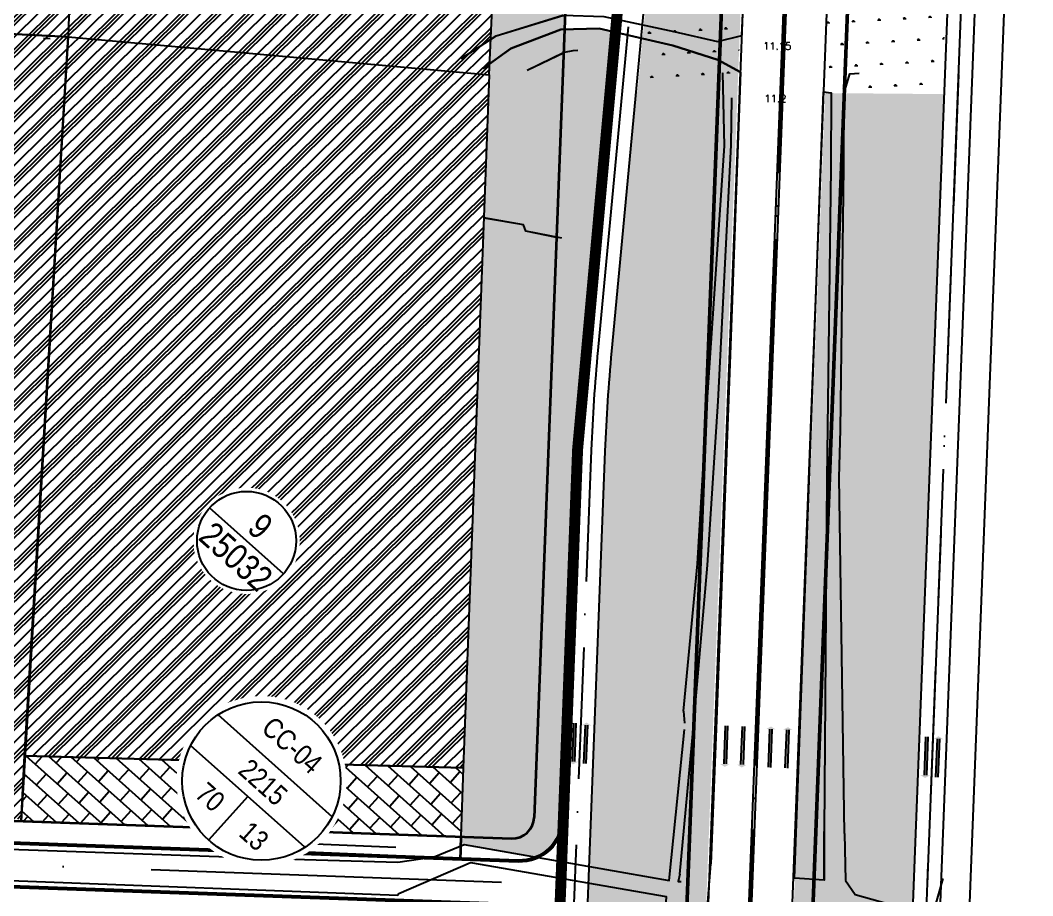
# Model space of a CAD drawing. Extents: x 577299 to 581055, y 2342699 to 2346415.
# Drawn here: x 580604.8 to 580882, y 2343260.4 to 2343500.2 of the extents above; entities that cross this region are included whole.
import ezdxf
from ezdxf.enums import TextEntityAlignment as Align

# ---------------------------------------------------------------- set-up
doc = ezdxf.new("R2010")
doc.units = 0
doc.header["$LTSCALE"] = 10
doc.header["$MEASUREMENT"] = 0
doc.set_wipeout_variables(frame=1)
for name, pattern in [('ACAD_ISO10W100', [18, 12, -3, 0, -3]), ('CENTER', [2, 1.25, -0.25, 0.25, -0.25]), ('DUONGDUT', [0.1875, 0.125, -0.0625]), ('HIDDEN', [0.375, 0.25, -0.125])]:
    doc.linetypes.add(name, pattern=pattern)
for name, color, linetype in [('cayxanh', 74, 'Continuous'), ('dientich', 11, 'Continuous'), ('HTCN', 192, 'Continuous'), ('HTRanhTN', 147, 'Continuous'), ('HTTruongHoc', 40, 'Continuous'), ('kBoXungHT', 181, 'DUONGDUT'), ('KYHIEU', 2, 'Continuous'), ('Long dg', 30, 'Continuous'), ('Lop_ao', 140, 'Continuous'), ('Lopcaodo', 7, 'Continuous'), ('Lopduong', 7, 'Continuous'), ('LOPKHUNG', 9, 'Continuous'), ('Tim dg', 6, 'CENTER'), ('Vhe', 5, 'Continuous')]:
    doc.layers.add(name, color=color, linetype=linetype)
for name, color, linetype, lineweight in [('dqh', 7, 'Continuous', 60), ('HTCayXanh', 82, 'Continuous', 20), ('r-g-t-ke', 7, 'Continuous', 20), ('whe', 142, 'Continuous', 35), ('wlong-duong', 40, 'Continuous', 53)]:
    doc.layers.add(name, color=color, linetype=linetype, lineweight=lineweight)
doc.styles.add('CHUHOA', font='VHARIALN.TTF')
doc.styles.add('CHUNHO', font='romans.shx')
doc.linetypes.add('BOCAP_XAY', pattern='A,0.75,[147,LTTLL.SHX,S=0.1,R=0,X=0,Y=0],0.75', length=1.5)
doc.linetypes.add('MEPRUONGPHAI', pattern='A,0.2,[130,ltypeshp.shx,S=0.05,R=0,X=0,Y=0.08],0.15,[130,ltypeshp.shx,S=0.08,R=0,X=0,Y=0.1],0.2,[130,ltypeshp.shx,S=0.03,R=0,X=0,Y=0.05],0.2,[130,ltypeshp.shx,S=0.08,R=0,X=0,Y=0.1],0.15,[130,ltypeshp.shx,S=0.05,R=0,X=0,Y=0.08],0.2,-0.8', length=1.9)
doc.linetypes.add('TALUYDONPHAI', pattern='A,0,[130,ltypeshp.shx,S=0.125,R=0,X=0,Y=0.125],0.2,[130,ltypeshp.shx,S=0.25,R=0,X=0,Y=0.25],0.2,0', length=0.4)
doc.linetypes.add('TALUYDONTRAI', pattern='A,0,[130,ltypeshp.shx,S=0.125,R=0,X=0,Y=-0.125],0.2,[130,ltypeshp.shx,S=0.25,R=0,X=0,Y=-0.25],0.2,0', length=0.4)
pattern_1 = [(44.58224144658647, (-17089.49387132749, 4285.578996322351), (-4.387077063733642, 4.451522754840438), []), (44.58224144658647, (-17090.0422559604, 4286.135436666897), (-4.387077063733642, 4.451522754840438), []), (44.58224144658647, (-17090.59064059355, 4286.691877011443), (-4.387077063733642, 4.451522754840438), []), (44.58224144658647, (-17092.2357944923, 4288.361198044266), (-4.387077063733642, 4.451522754840438), [])]
pattern_2 = [(3.214698798336389, (577864.8251406096, 2342974.837960683), (3.154539778366761, 6.248910202597416), [0.8749999999999994, -6.124999999999996]), (93.21469879833634, (577865.2619521644, 2342974.862494653), (-3.834445096827701, 5.856366683604962), [0.4374999999999998, -11.686855642]), (93.21469879833634, (577865.3711550529, 2342974.868628145), (-3.834445096827701, 5.856366683604962), [0.3499999999999999, -11.774355642]), (93.21469879833634, (577865.1527492756, 2342974.856361161), (-3.834445096827701, 5.856366683604962), [0.3499999999999999, -11.774355642]), (63.21469879833626, (577865.4803579415, 2342974.874761638), (-3.834445092233739, 5.85636668661285), [0.2799999999999998, -6.719999999999996]), (123.2146987983363, (577865.043546387, 2342974.850227668), (-6.988984870600502, -0.3925435159845643), [0.2799999999999997, -6.71999999999999])]
pattern_3 = [(359.8276750916211, (580965.809764154, 2346648.409900509), (0.9431350706841188, 1.872171864024684), [0, -1.874999999999995])]

# ---------------------------------------------------------------- blocks, each defined once
blk = doc.blocks.new('dct')
at = {"layer": 'Lopcaodo', "style": 'CHUNHO'}
blk.add_attdef('CAO_DO', (0, 0), '', height=4, dxfattribs=at)
blk = doc.blocks.new('KH1')
blk.add_wipeout([(-9.815119456102618, 12.404740682925475), (-7.928703719729572, 13.630616989834209), (-6.2936617965533905, 14.440019016168051), (-4.990080078460707, 14.941880748275345), (-3.044045688846083, 15.479942078704141), (-1.6776825051704556, 15.717712344924973), (0.6337484963214628, 15.871199986289284), (0.6338390846552322, 15.871199985577611), (2.707968272994698, 15.747705651788497), (4.264333061747788, 15.49003355722894), (5.932968518104801, 15.048646055482408), (8.148035402664583, 14.173775639725346), (9.750643573235187, 13.305567916785371), (11.432544526336198, 12.13691817495312), (13.033011343902768, 10.712735401930697), (14.252265038467932, 9.350260761654248), (15.372318226482388, 7.790299001081667), (16.15638603063238, 6.429811262014283), (17.216303460202514, 3.9225681688419805), (17.75712989380162, 1.9085119984362997), (18.055526878773183, -0.17075637020022327), (18.1148684198123, -1.6099199372964215), (17.902499176973883, -4.3264993486354335), (17.43264955666622, -6.445876608543406), (16.65104186108533, -8.612481399515094), (15.720640707677818, -10.440278774586742), (13.845997719605073, -13.056579896551165), (12.145833946884872, -14.765201855953867), (10.189406421313489, -16.248190169707442), (7.410489096666792, -17.724054745070433), (5.4833893786393695, -18.40487564161338), (3.5570247796099324, -18.844884676209176), (0.6337484964899325, -19.091039860894025), (-2.1303580842449055, -18.871126980138676), (-3.947856328314831, -18.479965906793954), (-5.712765514219493, -17.89829965082342), (-7.110599306181582, -17.282017145322786), (-8.465822403928197, -16.53598315617877), (-10.165047533860744, -15.356758049176381), (-10.165047533860744, -15.356758049176381), (-12.946862911990596, -12.617033435934104), (-14.185428233028558, -10.882543884214865), (-15.363752714218656, -8.657579748098023), (-16.13676136185695, -6.5434331753345525), (-16.760585714776546, -3.3496587447714887), (-16.76058571463039, -1.609919936667339), (-16.639835790760607, 1.0757531002613305), (-16.228061740090737, 3.0019028418333207), (-15.032075385260196, 6.147110157236604), (-13.344101922620645, 8.888139475993455), (-12.056425908261755, 10.412934439835649)])
blk.add_line((16.90621199877933, -1.609919938258827), (-15.63871500501409, -1.609911752399057))
blk.add_circle((0.6337484971154481, -1.609919938258827), 16.2724635018339)

msp = doc.modelspace()

# ---------------------------------------------------------------- hatches: boundary and pattern name
at = {"layer": 'cayxanh'}
h = msp.add_hatch(dxfattribs=at)
h.set_pattern_fill('STARS', color=256, scale=9.999999999999998, angle=-0.4177585534135331, style=0)
h.set_pattern_definition([(359.5822414465865, (-17089.49387132749, 4285.578996322351), (0.01578590593719631, 2.165005960155136), [1.25, -1.25]), (59.58224144658642, (-17089.49387132749, 4285.578996322351), (-1.867057207870469, 1.096173975640932), [1.25, -1.25]), (119.5822414465864, (-17088.86099498766, 4286.656942308764), (-1.882843113807666, -1.068831984514204), [1.249999999999999, -1.249999999999999])])
edge = h.paths.add_edge_path()
edge.add_line((580756.0414816316, 2343555.699371868), (580745.4851007512, 2343281.847980894))
edge.add_arc((580739.4895535987, 2343282.079096314), 5.99999999962375, 267.9655046222066, 357.7924641759381, ccw=False)
edge.add_line((580739.2765465099, 2343276.082878508), (580725.3767447419, 2343276.576649148))
edge.add_line((580725.3767447418, 2343276.576649148), (580733.179946571, 2343485.239729539))
edge.add_line((580733.1799465709, 2343485.239729539), (580736.0231591143, 2343548.642159994))
edge.add_line((580736.0231591142, 2343548.642159994), (580756.0414816316, 2343555.699371868))
h = msp.add_hatch(dxfattribs=at)
h.set_pattern_fill('STARS', color=256, scale=9.999999999999998, angle=-0.4177585534135331, style=0)
h.set_pattern_definition([(318.2146699746629, (581381.0807274815, 2344376.620268733), (1.442671834006157, 1.614372318177822), [1.25, -1.25]), (18.21466997466294, (581381.0807274815, 2344376.620268733), (-0.6767515217052895, 2.05657661666253), [1.25, -1.25]), (78.21466997466297, (581382.268092548, 2344377.01099141), (-2.119423355711445, 0.4422042984847079), [1.25, -1.25])])
edge = h.paths.add_edge_path()
edge.add_line((580725.3988822016, 2343276.575862748), (580725.3309817316, 2343274.02688592))
edge.add_line((580725.3309817316, 2343274.02688592), (580726.2755691052, 2343274.409051049))
edge.add_line((580726.275569105, 2343274.409051049), (580746.101835084, 2343270.930399281))
edge.add_arc((580741.4883019547, 2343282.008093629), 12.0000000000454, 292.6102884038722, 357.792464178282)
edge.add_line((580753.4793962606, 2343281.545862788), (580757.3772797214, 2343382.663927749))
edge.add_line((580757.3772797214, 2343382.663927749), (580767.7542173235, 2343496.86261512))
edge.add_line((580767.7542173234, 2343496.862615121), (580763.2661002873, 2343497.904286533))
edge.add_line((580763.2661002874, 2343497.904286533), (580753.8037225059, 2343497.647899852))
edge.add_line((580753.8037225059, 2343497.647899852), (580753.5574493976, 2343491.259135179))
edge.add_line((580753.5574493976, 2343491.259135179), (580753.6885973407, 2343491.286942103))
edge.add_line((580753.6885973406, 2343491.286942102), (580753.5560629019, 2343491.223167002))
edge.add_line((580753.5560629021, 2343491.223167001), (580745.4851007514, 2343281.847980894))
edge.add_arc((580739.4895535985, 2343282.079096314), 5.999999999879083, 267.96550462442906, 357.79246417600757, ccw=False)
edge.add_line((580739.2765465097, 2343276.082878508), (580725.3988822016, 2343276.575862747))
at = {"layer": 'HTCayXanh', "extrusion": (-8.808610510276462e-05, -0.0001148996954278032, 0.9999999895194491)}
h = msp.add_hatch(dxfattribs=at)
h.set_pattern_fill('SWAMP', color=256, scale=6.99999999999999, angle=44.58224144541879, style=0)
h.set_pattern_definition(pattern_2)
h.paths.add_polyline_path([(580801.1759960747, 2343480.423837783), (580803.307248509, 2343535.712322709), (580804.7372722034, 2343572.809684886), (580795.1574230667, 2343570.921287793), (580791.6720441938, 2343480.504351162)])
h.paths.add_polyline_path([(580804.7372722034, 2343572.809684886), (580808.3945828588, 2343667.686838695, 0.4145443155495398), (580803.1043147498, 2343673.394848477), (580799.1133153348, 2343673.544180081), (580795.1574230667, 2343570.921287793)])
h.paths.add_polyline_path([(580791.6720441938, 2343480.504351162), (580799.1133153348, 2343673.544180081), (580797.0942826984, 2343673.619726418, 0.3979402686057793), (580791.412542416, 2343668.635858008), (580788.5354361353, 2343637.88095133), (580782.130606591, 2343569.416349841), (580777.9252749272, 2343524.463341411), (580773.8270755059, 2343480.655526038)])
h.paths.add_polyline_path([(580805.9523137948, 2343672.594862969), (580805.5057013307, 2343660.658808968), (580800.185413419, 2343660.857878686), (580800.6320258838, 2343672.793932687)], flags=25)
h = msp.add_hatch(dxfattribs=at)
h.set_pattern_fill('SWAMP', color=256, scale=6.99999999999999, angle=44.58224144541879, style=0)
h.set_pattern_definition(pattern_2)
h.paths.add_polyline_path([(580858.6697574514, 2343518.095746377), (580857.1992912628, 2343479.949232598), (580825.1859797908, 2343480.220435561), (580825.7765432729, 2343495.540704529), (580826.6935064127, 2343519.328362188)])
h = msp.add_hatch(dxfattribs=at)
h.set_pattern_fill('SWAMP', color=256, scale=6.99999999999999, angle=44.58224144541879, style=0)
h.set_pattern_definition(pattern_2)
h.paths.add_polyline_path([(580801.1759960747, 2343480.423837783), (580786.7786257186, 2343106.930400115), (580785.7793677801, 2343106.968919363), (580776.3822600858, 2342978.710625029), (580772.9968217707, 2342979.907629006), (580769.5059041393, 2342981.700129406), (580763.950076299, 2342984.655918373), (580760.8525224377, 2342987.072032918), (580758.3629420886, 2342989.57955861), (580755.6804224944, 2342992.227879498), (580753.2334492523, 2342997.824295608), (580751.4646524836, 2343003.883427728), (580751.0046739245, 2343009.147641553), (580750.5268439765, 2343010.228670389), (580763.3290986482, 2343342.341956017), (580764.2050331028, 2343365.065255743), (580765.0400686951, 2343386.287773977), (580766.0487244888, 2343402.321280319), (580768.118701919, 2343425.003809826), (580770.7004934037, 2343452.601940879), (580773.325290065, 2343480.659776948)])
h = msp.add_hatch(dxfattribs=at)
h.set_pattern_fill('SWAMP', color=256, scale=6.99999999999999, angle=44.58224144541879, style=0)
h.set_pattern_definition(pattern_2)
h.paths.add_polyline_path([(580857.1992912628, 2343479.949232598), (580825.1859797908, 2343480.220435561), (580810.4854716356, 2343098.863061338), (580811.4847294935, 2343098.824542092), (580809.4924557342, 2342968.947016213), (580816.6310009558, 2342970.409562458), (580822.9580946958, 2342972.876540362), (580828.0491923788, 2342976.294571628), (580833.7128116477, 2342982.6084615), (580837.6832929458, 2342991.457620858), (580839.1279011322, 2342997.811961599), (580857.6994992611, 2343479.944995052)])
at = {"layer": 'HTCN'}
h = msp.add_hatch(dxfattribs=at)
h.set_pattern_fill('PLASTI', color=256, scale=24.99999999999999, angle=44.58224144658647, style=0)
h.set_pattern_definition(pattern_1)
edge = h.paths.add_edge_path()
edge.add_arc((580518.1375984154, 2343533.129853319), 27.12077250302571, 333.2481447317722, 483.1812240455889)
edge.add_line((580503.2946983716, 2343555.828413173), (580542.3554819073, 2343520.922051701))
edge = h.paths.add_edge_path()
edge.add_arc((580518.1375984151, 2343533.129853319), 27.12077250306786, 228.2146843889573, 303.1812538881221)
edge.add_line((580532.9805102819, 2343510.431301196), (580513.4501157821, 2343527.884484374))
edge.add_line((580513.450115782, 2343527.884484374), (580500.0659051776, 2343512.90733605))
h.paths.add_polyline_path([(580451.600142757, 2343681.311399792), (580623.6928630501, 2343674.757643552), (580617.9099196941, 2343495.63832439), (580532.9672417706, 2343499.860493022), (580444.6726701115, 2343504.08137839)])
edge = h.paths.add_edge_path()
edge.add_arc((580518.1375984156, 2343533.129853319), 27.12077250297108, 303.181253887847, 333.2481447314449)
edge.add_line((580542.3554819073, 2343520.922051701), (580503.2946983716, 2343555.828413173))
edge.add_arc((580518.1375984154, 2343533.129853318), 27.12077250330956, 123.1812240450446, 153.2481148861458)
edge.add_line((580493.9197212826, 2343545.337667552), (580532.980510282, 2343510.431301196))
h = msp.add_hatch(dxfattribs=at)
h.set_pattern_fill('PLASTI', color=256, scale=24.99999999999999, angle=44.58224144658647, style=0)
h.set_pattern_definition(pattern_1)
h.paths.add_polyline_path([(580661.2353044876, 2343641.452547205), (580661.9740048468, 2343644.441984967), (580622.7617208939, 2343645.917331646), (580617.9096490515, 2343495.633871397), (580733.1799465709, 2343485.239729539), (580736.9947916977, 2343570.30915335), (580738.2947485612, 2343601.300685775), (580740.2132446135, 2343653.488002132), (580737.4290171051, 2343665.312119702), (580733.7672183111, 2343670.434879517), (580673.6555677205, 2343672.795542731), (580673.1752571533, 2343657.918533459), (580675.5236515037, 2343659.135568273), (580679.6371089267, 2343660.36100019), (580682.2720228282, 2343660.732903069), (580686.269950734, 2343660.721849006), (580689.2345534912, 2343660.264614903), (580691.5792227893, 2343659.61665806), (580693.3211199981, 2343658.957433353), (580695.7339027689, 2343657.763407894), (580697.3035836911, 2343656.785846017), (580699.7379659042, 2343654.884840528), (580699.7380559659, 2343654.884760043), (580701.6904276724, 2343652.91921216), (580703.0088292111, 2343651.280275625), (580704.2756269341, 2343649.358942548), (580705.700554539, 2343646.521162809), (580706.5224976684, 2343644.234149059), (580707.1563441677, 2343641.577989005), (580707.4821995951, 2343638.740129603), (580707.4838793713, 2343636.302310859), (580707.2114759982, 2343633.756286398), (580706.782260993, 2343631.707086075), (580705.6084541155, 2343628.272706252), (580704.3567434244, 2343625.789839832), (580702.8060722551, 2343623.457527349), (580701.5864374009, 2343621.973994462), (580698.9617423704, 2343619.46186269), (580696.6116485884, 2343617.772226599), (580693.9096466552, 2343616.312620087), (580691.3607299887, 2343615.32205082), (580687.1725018597, 2343614.386470634), (580683.9641722941, 2343614.198284484), (580680.7015316673, 2343614.462101188), (580676.6275041264, 2343615.463745405), (580674.1067106882, 2343616.499017278), (580671.8005985902, 2343617.77305021), (580668.6755913349, 2343620.125522964), (580666.1229104274, 2343622.799943597), (580664.6634900048, 2343624.803599642), (580663.4256086806, 2343626.949932161), (580662.583427208, 2343628.804550069), (580661.8988874613, 2343630.750308697), (580661.2572130708, 2343633.432374488), (580660.9256653208, 2343638.627715229)])
h = msp.add_hatch(dxfattribs=at)
h.set_pattern_fill('PLASTI', color=256, scale=24.99999999999999, angle=44.58224144658647, style=0)
h.set_pattern_definition(pattern_1)
h.paths.add_polyline_path([(580605.9402628774, 2343298.772905678), (580604.9906461923, 2343281.444910551), (580524.8900346237, 2343284.027678896), (580528.4298058869, 2343379.672381627), (580532.9672417706, 2343499.860493022), (580617.9099197986, 2343495.638324384)])
h = msp.add_hatch(dxfattribs=at)
h.set_pattern_fill('PLASTI', color=256, scale=24.99999999999999, angle=44.58224144658647, style=0)
h.set_pattern_definition(pattern_1)
h.paths.add_polyline_path([(580617.9099196943, 2343495.638324394), (580733.1795389778, 2343485.239766307), (580726.0469006863, 2343295.441753748), (580605.9448896376, 2343298.772777354), (580617.9099197984, 2343495.638324385)])
at = {"layer": 'HTTruongHoc'}
h = msp.add_hatch(dxfattribs=at)
h.set_pattern_fill('AR-B816', color=1, scale=0.4999999999999999, angle=-0.4177585534135331, style=0)
h.set_pattern_definition([(318.2146699746629, (581381.0807274815, 2344376.620268733), (2.665366308826953, 2.982586535168793), []), (48.21466997462534, (581381.0807274815, 2344376.620268733), (-0.3172202263418398, 5.647952843995744), [3.999999999999999, -3.999999999999999])])
h.paths.add_polyline_path([(580725.3767447418, 2343276.576649148), (580604.9696527987, 2343280.853939659), (580605.9402628774, 2343298.772905678), (580726.0469006863, 2343295.441753748)])
at = {"layer": 'Long dg', "linetype": 'Continuous', "extrusion": (-8.808610510276462e-05, -0.0001148996954278032, 0.9999999895194491)}
for points in [[(580754.8513963087, 2343297.222515802), (580755.8629544138, 2343297.184209165), (580756.2590090199, 2343307.642768664), (580756.9144818909, 2343307.617946598), (580756.5184272851, 2343297.1593871), (580757.5299853894, 2343297.121080462), (580756.1619259536, 2343296.412207486)], [(580761.1731399512, 2343307.035491668), (580760.1615818457, 2343307.073798305), (580759.7655272402, 2343296.615238806), (580759.1100543686, 2343296.640060872), (580759.5061089746, 2343307.098620371), (580758.4945508696, 2343307.136927008), (580759.8626103059, 2343307.845799984)], [(580799.04354498, 2343296.437148931), (580798.0320397422, 2343296.476827043), (580798.4422741069, 2343306.934839943), (580797.7868354938, 2343306.960550702), (580797.3766011284, 2343296.502537802), (580796.3650958911, 2343296.542215914), (580797.674525684, 2343295.730131475)], [(580803.6889407572, 2343296.258416146), (580802.6774355199, 2343296.298094259), (580803.0876698857, 2343306.756107158), (580802.4322312716, 2343306.781817916), (580802.0219969063, 2343296.323805016), (580801.0104916685, 2343296.363483129), (580802.3199214612, 2343295.55139869)], [(580811.6731011344, 2343305.965458103), (580810.6615430294, 2343306.00376474), (580810.2654884229, 2343295.545205242), (580809.610015552, 2343295.570027307), (580810.0060701577, 2343306.028586806), (580808.9945120534, 2343306.066893443), (580810.3625714891, 2343306.775766419)], [(580816.3184709495, 2343305.786051816), (580815.306912845, 2343305.824358453), (580814.910858239, 2343295.365798954), (580814.2553853684, 2343295.39062102), (580814.6514399732, 2343305.849180519), (580813.6398818688, 2343305.887487156), (580815.0079413049, 2343306.596360132)], [(580851.2378750639, 2343293.476802321), (580852.2494331684, 2343293.438495684), (580852.6454877744, 2343303.897055183), (580853.3009606453, 2343303.872233117), (580852.9049060394, 2343293.413673618), (580853.9164641441, 2343293.375366982), (580852.5484047085, 2343292.666494005)], [(580857.5596187052, 2343303.289778186), (580856.5480606009, 2343303.328084824), (580856.1520059949, 2343292.869525325), (580855.496533124, 2343292.89434739), (580855.8925877293, 2343303.352906889), (580854.8810296252, 2343303.391213527), (580856.2490890606, 2343304.100086503)]]:
    msp.add_hatch(color=7, dxfattribs=at).paths.add_polyline_path(points)
at = {"layer": 'Tim dg', "linetype": 'Continuous', "extrusion": (-8.808610510276462e-05, -0.0001148996954278032, 0.9999999895194491)}
h = msp.add_hatch(dxfattribs=at)
h.set_pattern_fill('DOTS', color=96, scale=29.99999999999996, angle=-0.1723249083789161, style=0)
h.set_pattern_definition(pattern_3)
h.paths.add_polyline_path([(580801.1759960749, 2343480.423837784), (580803.307248509, 2343535.71232271), (580804.7372722037, 2343572.809684887), (580795.1574230664, 2343570.921287793), (580791.6720441938, 2343480.504351163)])
h.paths.add_polyline_path([(580804.7372722037, 2343572.809684887), (580808.3945828585, 2343667.686838695, 0.4145443155495398), (580803.1043147498, 2343673.394848478), (580799.1133153345, 2343673.544180082), (580795.1574230664, 2343570.921287793)])
h.paths.add_polyline_path([(580791.6720441938, 2343480.504351163), (580799.1133153345, 2343673.544180082), (580797.0942826979, 2343673.619726418, 0.3979402686057793), (580791.412542416, 2343668.635858008), (580788.5354361353, 2343637.88095133), (580782.1306065912, 2343569.416349841), (580777.9252749269, 2343524.463341411), (580773.8270755054, 2343480.655526039)])
h.paths.add_polyline_path([(580805.952313795, 2343672.59486297), (580805.5057013307, 2343660.658808969), (580800.1854134193, 2343660.857878686), (580800.6320258838, 2343672.793932687)], flags=25)
h = msp.add_hatch(dxfattribs=at)
h.set_pattern_fill('DOTS', color=96, scale=29.99999999999996, angle=-0.1723249083789161, style=0)
h.set_pattern_definition(pattern_3)
h.paths.add_polyline_path([(580801.1759960749, 2343480.423837784), (580786.7786257183, 2343106.930400115), (580785.7793677805, 2343106.968919364), (580776.3822600858, 2342978.710625029), (580772.9968217702, 2342979.907629006), (580769.5059041397, 2342981.700129407), (580763.9500762988, 2342984.655918374), (580760.8525224375, 2342987.072032919), (580758.3629420884, 2342989.57955861), (580755.6804224942, 2342992.227879498), (580753.2334492526, 2342997.824295608), (580751.4646524836, 2343003.883427728), (580751.0046739243, 2343009.147641553), (580750.5268439767, 2343010.22867039), (580763.3290986484, 2343342.341956018), (580764.205033103, 2343365.065255744), (580765.0400686956, 2343386.287773977), (580766.0487244886, 2343402.32128032), (580768.118701919, 2343425.003809826), (580770.7004934037, 2343452.60194088), (580773.3252900646, 2343480.659776948)])
h = msp.add_hatch(dxfattribs=at)
h.set_pattern_fill('DOTS', color=96, scale=29.99999999999996, angle=-0.1723249083789161, style=0)
h.set_pattern_definition(pattern_3)
h.paths.add_polyline_path([(580857.1992912628, 2343479.949232598), (580825.1859797908, 2343480.220435561), (580810.4854716354, 2343098.863061339), (580811.4847294933, 2343098.824542093), (580809.4924557342, 2342968.947016214), (580816.6310009558, 2342970.409562458), (580822.9580946958, 2342972.876540363), (580828.0491923788, 2342976.294571629), (580833.7128116474, 2342982.608461501), (580837.6832929456, 2342991.457620858), (580839.1279011322, 2342997.811961599), (580857.6994992613, 2343479.944995052)])

# ---------------------------------------------------------------- linework, layer by layer
at = {"layer": 'dientich'}
msp.add_line((580726.0469006863, 2343295.441753748), (580725.3767447418, 2343276.576649148), dxfattribs=at)
for points in [[(580451.600142757, 2343681.311399792), (580623.7151267529, 2343675.406843305), (580617.9099196941, 2343495.63832439), (580532.9672417706, 2343499.860493022), (580444.6726701208, 2343504.081378389), (580444.6726701115, 2343504.08137839)], [(580733.1799465709, 2343485.239729539), (580736.9947916977, 2343570.30915335), (580738.2947485612, 2343601.300685775), (580740.2132446135, 2343653.488002132), (580740.5847781943, 2343671.398907191), (580733.8082485078, 2343671.63130198), (580623.7151267529, 2343675.406843305), (580617.9096490515, 2343495.633871397)], [(580605.9402628774, 2343298.772905678), (580604.9696527859, 2343280.853939424), (580524.8900346237, 2343284.027678896), (580528.4298058869, 2343379.672381627), (580532.9672417706, 2343499.860493022), (580617.9099197986, 2343495.638324384)], [(580530.1418471797, 2343425.021123717), (580532.9672417706, 2343499.860493022), (580617.9097755593, 2343495.633859989), (580604.9697100772, 2343280.853937389), (580588.126089043, 2343281.5214886), (580593.1865956443, 2343422.76320406)], [(580725.3767447418, 2343276.576649148), (580604.9696527987, 2343280.853939659), (580605.9402628774, 2343298.772905678), (580726.0469006863, 2343295.441753748)]]:
    msp.add_lwpolyline(points, close=True, dxfattribs=at)
at = {"layer": 'HTRanhTN', "linetype": 'BOCAP_XAY', "ltscale": 0.5, "extrusion": (-8.808610510276466e-05, -0.0001148996954278032, 0.999999989519449)}
for points, elevation in [([(580707.6160359425, 2343273.599989191), (580683.2581071148, 2343274.658615293)], 1.012935231941071), ([(580683.457769138, 2343272.417099942), (580707.6156365777, 2343271.487935962)], 1.01293523194056)]:
    msp.add_lwpolyline(points, dxfattribs=dict(at, elevation=elevation))
at = {"layer": 'kBoXungHT', "ltscale": 5, "extrusion": (8.808610510276466e-05, 0.0001148996954278032, -0.999999989519449)}
msp.add_line((580611.1513678532, 2343495.239795109), (580612.9747344267, 2343495.174492046), dxfattribs=at)
at = {"layer": 'Long dg', "ltscale": 0.2, "extrusion": (-8.808610510276466e-05, -0.0001148996954278032, 0.999999989519449)}
for p, q in [((580874.0176104172, 2343708.537317276, 7.563332472204703), (580847.3082310371, 2343015.648231054, 7.481367001174003)), ((580790.9163040866, 2343668.702910473, 7.551435440466977), (580766.668742524, 2343409.507907229, 7.519518139947056)), ((580808.8953113402, 2343667.687423013, 13.09790252011981), (580801.677305548, 2343480.439445414, 13.07575197827518)), ((580782.8722426877, 2343663.237196759), (580759.1822189598, 2343410.002010157, 7.518915453515238)), ((580831.3685507362, 2343653.602839507, 23.99826390013399), (580806.8368393346, 2343017.206370975, 23.92298123603043)), ((580863.7354923659, 2343636.508697647, 7.554150693919547), (580839.8137971247, 2343015.937125387, 7.480740039544958)), ((580801.677305548, 2343480.439445414, 13.07575197827518), (580783.8553572462, 2343018.094203144, 7.47605872605685)), ((580757.3782204944, 2343382.688333088, 23.96061838545867), (580743.6990746357, 2343027.826836214, 23.91863996442894)), ((580764.8661926338, 2343382.196119685, 7.516221244243124), (580747.7104180702, 2342937.144659269, 7.46357378107854))]:
    msp.add_line(p, q, dxfattribs=at)
at = {"layer": 'Long dg', "color": 7, "linetype": 'Continuous', "extrusion": (-8.808610510276466e-05, -0.0001148996954278032, 0.999999989519449)}
for p, q in [((580756.2598941145, 2343307.662330222, 15.53022369981591), (580755.8638396156, 2343297.203770793, 15.52898712761163)), ((580756.9153669826, 2343307.637508157, 15.53027858582074), (580756.5193124844, 2343297.178948727, 15.52904201361647)), ((580759.1109395628, 2343296.659622503, 15.52921062952844), (580759.5069940616, 2343307.118181933, 15.53044720173273)), ((580759.7664124325, 2343296.634800438, 15.52926551553335), (580760.1624669307, 2343307.093359867, 15.5305020877376)), ((580797.7877204334, 2343306.980112265, 15.53380333769171), (580797.3774861759, 2343296.522099433, 15.53256557925171)), ((580798.443159045, 2343306.954401506, 15.53385811856835), (580798.0329247874, 2343296.496388675, 15.53262036012843)), ((580802.433116195, 2343306.80137948, 15.53419199617264), (580802.0228819374, 2343296.34336665, 15.53295423773269)), ((580803.0885548072, 2343306.775668723, 15.53424677704934), (580802.678320549, 2343296.317655892, 15.53300901860941)), ((580809.6109005618, 2343295.589588945, 15.53353602791611), (580810.0069550595, 2343306.048148375, 15.53477260012032)), ((580810.2663734304, 2343295.56476688, 15.53359091392095), (580810.662427929, 2343306.023326309, 15.53482748612518)), ((580814.2562703611, 2343295.410182659, 15.533924606725), (580814.6523248588, 2343305.86874209, 15.53516117892922)), ((580814.9117432302, 2343295.385360593, 15.53397949272981), (580815.3077977288, 2343305.843920024, 15.5352160649341)), ((580852.6463725327, 2343303.916616766, 15.53828362803349), (580852.2503180336, 2343293.458057337, 15.53704705582928)), ((580853.3018454011, 2343303.8917947, 15.53833851403829), (580852.9057909027, 2343293.433235271, 15.53710194183412)), ((580855.4974179824, 2343292.913909046, 15.53727055774614), (580855.8934724808, 2343303.372468477, 15.53850712995037)), ((580856.1528908513, 2343292.889086981, 15.53732544375097), (580856.5489453494, 2343303.347646411, 15.53856201595519))]:
    msp.add_line(p, q, dxfattribs=at)
at = {"layer": 'Long dg', "ltscale": 0.2, "extrusion": (-8.808610510276466e-05, -0.0001148996954278032, 0.999999989519449)}
for centre in [(581257.0070072127, 2343363.410116317, -312.8949944830569), (581264.4935307996, 2343362.916013386, -312.8949944830568)]:
    msp.add_arc(centre, 499.9999999999998, 174.6555626564121, 177.7924636020861, dxfattribs=at)
at = {"layer": 'Lop_ao', "linetype": 'TALUYDONPHAI', "ltscale": 0.5, "extrusion": (-8.808610510276466e-05, -0.0001148996954278032, 0.999999989519449), "elevation": 1.012935231940958}
msp.add_lwpolyline([(580753.6873081775, 2343491.266861208), (580743.5926227634, 2343486.409334223)], dxfattribs=at)
at = {"layer": 'Lop_ao', "linetype": 'TALUYDONPHAI', "ltscale": 0.5}
for points in [[(580753.6885973404, 2343491.286942102), (580743.5939118243, 2343486.429415331)], [(580757.4113059025, 2343491.904207549), (580756.032282816, 2343491.783867037), (580753.6885973404, 2343491.286942102)]]:
    msp.add_lwpolyline(points, dxfattribs=at)
at = {"layer": 'Lop_ao', "linetype": 'TALUYDONTRAI', "ltscale": 0.5, "extrusion": (-8.808610510276466e-05, -0.0001148996954278032, 0.999999989519449), "elevation": 1.012935231941015}
msp.add_lwpolyline([(580751.6095290756, 2343440.711688797), (580743.2306443834, 2343442.387803337), (580742.5502036277, 2343444.112810403), (580731.7278567817, 2343445.987602104)], dxfattribs=at)
at = {"layer": 'Lop_ao', "linetype": 'TALUYDONTRAI', "ltscale": 0.5}
msp.add_lwpolyline([(580753.0428837065, 2343440.445298699), (580743.2319325211, 2343442.407884452), (580742.5514918016, 2343444.132891532), (580731.7291449946, 2343446.00768346)], dxfattribs=at)
at = {"layer": 'Lopduong'}
for points in [[(580725.50337517, 2343489.713404302), (580735.1047786404, 2343495.905563165), (580753.3192199678, 2343501.522907389), (580764.5991483182, 2343501.197654556), (580783.7004020924, 2343497.048273245), (580795.6537548713, 2343494.310046203), (580802.3909201112, 2343495.953967897), (580802.8952554155, 2343508.204616324), (580808.613225302, 2343655.754847528), (580808.4541955856, 2343669.329367872), (580800.2203394063, 2343673.356509591), (580789.48568282, 2343674.402805904), (580529.814990669, 2343684.099374084)], [(580371.3865018866, 2343671.465745851), (580357.3017412573, 2343297.906613741), (580359.5025440969, 2343289.730999522), (580363.230771123, 2343284.74345421), (580369.2220910273, 2343281.710150597), (580377.5688690576, 2343281.213262768), (580377.5688690576, 2343281.213262768), (580554.7604806342, 2343274.817206805), (580682.5835390266, 2343270.312509384)], [(580731.4745078157, 2343486.966794585), (580739.0512996924, 2343492.39669503), (580752.8257602013, 2343497.621401595), (580763.2661002874, 2343497.904286532), (580783.4664531162, 2343493.215877144), (580795.7505797048, 2343489.348208342), (580801.9581781104, 2343485.978857954), (580801.2855431545, 2343466.0072314), (580799.0284696519, 2343406.070094972), (580795.3237570978, 2343306.139450494), (580793.8520220271, 2343269.150197988)], [(580781.9700641071, 2342969.522867258), (580783.9854337508, 2343021.409552006), (580785.7226481743, 2343066.144074727), (580785.7819139576, 2343067.414676382), (580791.075576415, 2343207.24379606), (580791.1223820925, 2343208.588490535), (580792.8081971419, 2343256.011459479), (580792.8336355796, 2343257.717319346), (580793.0296166025, 2343258.536912195), (580793.8520220271, 2343269.150197988), (580793.8520220271, 2343269.150197988), (580795.3237570978, 2343306.139450494), (580799.0284696519, 2343406.070094972), (580801.2855431545, 2343466.0072314), (580801.9581781104, 2343485.978857954), (580795.7505797048, 2343489.348208342), (580783.4664531162, 2343493.215877144), (580763.2661002874, 2343497.904286532), (580752.8257602013, 2343497.621401595), (580739.0512996924, 2343492.39669503), (580731.4745078157, 2343486.966794585)], [(580830.4616746362, 2343277.472490992), (580828.9821579813, 2343374.921868755), (580829.3655702292, 2343388.006421023), (580830.3109930109, 2343459.928439528), (580830.3622402195, 2343480.260606326), (580831.960083816, 2343485.445093943), (580834.4894602757, 2343485.624656532)], [(580785.3945247086, 2343266.369789367), (580789.1534428585, 2343306.667453509), (580792.9543285905, 2343350.937917259), (580795.8675762955, 2343395.809868942), (580795.8675762955, 2343395.809868942), (580799.3917112376, 2343465.900036854), (580799.586545187, 2343478.905961993), (580799.586545187, 2343478.905961993)], [(580816.812879391, 2343265.206681016), (580824.6684477436, 2343480.584129492)], [(580824.6684477436, 2343480.584129492), (580826.7834811774, 2343480.306700991), (580826.7275362788, 2343459.60455861), (580825.6073675901, 2343374.551465173), (580824.9271466285, 2343277.968857524), (580824.8622676348, 2343264.681977388), (580816.812879391, 2343265.206681016)], [(580786.3533963312, 2343310.922982318), (580786.6326379883, 2343307.641270966)], [(580824.8622676348, 2343264.681977388), (580824.9271466285, 2343277.968857524)], [(580830.4616746362, 2343277.472490992), (580830.7349073705, 2343264.611156929)], [(580708.1597159789, 2343260.505767749), (580708.4514268343, 2343261.013654327), (580728.089296181, 2343269.564698037), (580781.6525123392, 2343260.209909381), (580779.5976685507, 2343224.167933617)], [(580785.3945247086, 2343266.369789366), (580784.8902699386, 2343264.279410423), (580785.729765312, 2343264.344291221)], [(580830.7349073705, 2343264.611156929), (580833.3458973537, 2343260.760017318), (580842.4842363857, 2343258.167318965), (580854.9582782714, 2343256.07031252), (580857.496613499, 2343265.159046605)], [(580708.1551540974, 2343260.50196468), (580601.9575072767, 2343264.504124817)]]:
    msp.add_lwpolyline(points, dxfattribs=at)
at = {"layer": 'Lopduong', "extrusion": (-8.808610510276466e-05, -0.0001148996954278032, 0.999999989519449)}
for points, elevation in [([(580725.5020860397, 2343489.693322815), (580735.1034893796, 2343495.88548188), (580753.3179305898, 2343501.502826486), (580753.9521920264, 2343501.484537791)], 1.01293523194073), ([(580753.8035249307, 2343497.62784854), (580752.8244709055, 2343497.601320682), (580739.050010507, 2343492.376613828), (580731.4732187423, 2343486.946713223)], 1.012935231941356)]:
    msp.add_lwpolyline(points, dxfattribs=dict(at, elevation=elevation))
at = {"layer": 'Lopduong', "linetype": 'MEPRUONGPHAI'}
for points in [[(580786.3533963312, 2343310.922982318), (580790.2278728462, 2343351.296805926), (580792.8496951323, 2343395.562866344), (580797.642437995, 2343465.731786679), (580797.1181693587, 2343485.761133995)], [(580682.5835390266, 2343270.312509384), (580708.1771619655, 2343269.618882783), (580718.1102652047, 2343271.105498081), (580726.2755691053, 2343274.409051049), (580782.4182387032, 2343264.558441908), (580786.6062870715, 2343305.947418071)]]:
    msp.add_lwpolyline(points, dxfattribs=at)
at = {"layer": 'Lopduong', "extrusion": (-8.808610510276466e-05, -0.0001148996954278032, 0.999999989519449), "elevation": 1.012935231940901}
msp.add_lwpolyline([(580797.0985952996, 2343485.936200147), (580797.0985952996, 2343485.936200147)], close=True, dxfattribs=at)
at = {"layer": 'Lopduong', "linetype": 'MEPRUONGPHAI'}
msp.add_lwpolyline([(580797.0998843517, 2343485.956280134), (580797.0998843517, 2343485.956280134)], close=True, dxfattribs=at)
at = {"layer": 'Tim dg', "linetype": 'ACAD_ISO10W100', "ltscale": 0.3, "extrusion": (-8.808610510276466e-05, -0.0001148996954278032, 0.999999989519449)}
for p, q in [((580867.9118373923, 2343647.49660037, 7.555781078579811), (580843.5610140807, 2343015.792678219, 7.481053520359506)), ((580761.1229308522, 2343382.443171149, 7.51591990102726), (580747.1326310746, 2343019.5097854, 7.472986614077491))]:
    msp.add_line(p, q, dxfattribs=at)
at = {"layer": 'Tim dg', "linetype": 'ACAD_ISO10W100', "ltscale": 0.8, "extrusion": (-8.808610510276466e-05, -0.0001148996954278032, 0.999999989519449)}
for p, q in [((580867.9118373923, 2343647.49660037, 7.555781078579811), (580843.5610140807, 2343015.792678219, 7.481053520359506)), ((580784.6378040807, 2343641.849460391, 7.547796938581981), (580762.9254807418, 2343409.754958693, 7.519216796731165)), ((580352.5713820772, 2343277.812458985), (580756.5364699014, 2343263.462175178))]:
    msp.add_line(p, q, dxfattribs=at)
at = {"layer": 'Tim dg', "linetype": 'ACAD_ISO10W100', "ltscale": 0.3, "extrusion": (-8.808610510276466e-05, -0.0001148996954278032, 0.999999989519449), "elevation": 1.012935231941015}
msp.add_lwpolyline([(580844.5579679916, 2344294.105322284), (580831.7395866355, 2343960.743005698), (580822.0549786305, 2343710.529265372), (580795.3452279577, 2343017.630746473), (580786.7718447761, 2342790.802333203)], dxfattribs=at)
at = {"layer": 'Tim dg', "linetype": 'ACAD_ISO10W100', "ltscale": 0.8, "extrusion": (-8.808610510276466e-05, -0.0001148996954278032, 0.999999989519449), "elevation": 1.012935231941071}
msp.add_lwpolyline([(580844.5579679916, 2344294.105322284), (580831.7395866353, 2343960.743005697), (580822.0549786305, 2343710.529265372), (580795.3452279577, 2343017.630746473), (580786.7718447761, 2342790.802333201)], dxfattribs=at)
at = {"layer": 'Tim dg', "linetype": 'HIDDEN', "ltscale": 10, "extrusion": (-8.808610510276466e-05, -0.0001148996954278032, 0.999999989519449), "const_width": 0.9999999999999997}
for points, elevation in [([(580809.552341985, 2343833.516928975), (580804.8178852726, 2343711.196432939), (580778.1080298991, 2343018.29520346), (580769.5341532337, 2342791.453862404)], 1.012935231940901), ([(580809.552341985, 2343833.516928974), (580804.8178852728, 2343711.196432939), (580778.1080298991, 2343018.295203459), (580769.5341532337, 2342791.453862404)], 1.012935231940901), ([(580844.0242644581, 2343832.124108271), (580839.2920719888, 2343709.862097804), (580812.5824260156, 2343016.966289484), (580804.0095363186, 2342790.150804004)], 1.012935231941128), ([(580844.0242644583, 2343832.124108271), (580839.2920719888, 2343709.862097805), (580812.5824260161, 2343016.966289484), (580804.0095363191, 2342790.150804004)], 1.012935231941015)]:
    msp.add_lwpolyline(points, dxfattribs=dict(at, elevation=elevation))
at = {"layer": 'Tim dg', "color": 160, "linetype": 'Continuous', "ltscale": 0.3, "extrusion": (-8.808610510276466e-05, -0.0001148996954278032, 0.999999989519449)}
for points, elevation in [([(580825.702719098, 2343814.468959573), (580821.6802592098, 2343710.543769015), (580794.9705062622, 2343017.64519119), (580786.3971123509, 2342790.816496883)], 1.012935231941128), ([(580825.7027190984, 2343814.468959573), (580821.6802592103, 2343710.543769015), (580794.9705062622, 2343017.64519119), (580786.3971123509, 2342790.816496883)], 1.012935231941128), ([(580826.4521579279, 2343814.439952286), (580822.4296980511, 2343710.514761731), (580795.7199496551, 2343017.616301754), (580787.146577201, 2342790.788169525)], 1.012935231940901), ([(580826.4521579279, 2343814.439952286), (580822.4296980511, 2343710.514761731), (580795.7199496556, 2343017.616301754), (580787.1465772005, 2342790.788169524)], 1.012935231941071)]:
    msp.add_lwpolyline(points, dxfattribs=dict(at, elevation=elevation))
at = {"layer": 'Tim dg', "linetype": 'ACAD_ISO10W100', "ltscale": 0.3, "extrusion": (-8.808610510276466e-05, -0.0001148996954278032, 0.999999989519449)}
msp.add_arc((581260.7502690058, 2343363.163064851, -312.8949944830568), 499.9999999999998, 174.6555626564121, 177.7924636020861, dxfattribs=at)
at = {"layer": 'Tim dg', "linetype": 'ACAD_ISO10W100', "ltscale": 0.8, "extrusion": (-8.808610510276466e-05, -0.0001148996954278032, 0.999999989519449)}
msp.add_arc((581260.7502690065, 2343363.163064851, -312.894994483057), 499.9999999999998, 174.6555626564121, 177.7924636020861, dxfattribs=at)
at = {"layer": 'Vhe', "ltscale": 0.2, "extrusion": (-8.808610510276466e-05, -0.0001148996954278032, 0.999999989519449)}
msp.add_line((580882.0102246818, 2343708.227273797, 24.0090010589231), (580855.3008453017, 2343015.338187574, 23.9270355878924), dxfattribs=at)
msp.add_line((580882.0102246818, 2343708.227273797, 24.0090010589231), (580855.3008453017, 2343015.338187574, 23.9270355878924), dxfattribs=at)
at = {"layer": 'whe', "extrusion": (-8.808610510276466e-05, -0.0001148996954278032, 0.999999989519449)}
for p, q in [((580760.0109563733, 2343658.674642631), (580745.4851007513, 2343281.847980893)), ((580371.9674872793, 2343289.13100916), (580739.2765465099, 2343276.082878508))]:
    msp.add_line(p, q, dxfattribs=at)
at = {"layer": 'whe'}
msp.add_line((580725.3991699452, 2343276.586664619), (580725.226065988, 2343270.088359443), dxfattribs=at)
at = {"layer": 'whe', "ltscale": 0.2}
msp.add_arc((580739.4895535987, 2343282.079096314), 5.999999999999998, 267.9655046426413, 357.7924641708916, dxfattribs=at)
at = {"layer": 'wlong-duong', "extrusion": (-8.808610510276466e-05, -0.0001148996954278032, 0.999999989519449)}
for p, q in [((580373.7625943685, 2343283.063455959), (580741.0622877772, 2343270.015658015)), ((580373.4111568122, 2343271.06837112), (580740.527617286, 2343258.027082263))]:
    msp.add_line(p, q, dxfattribs=at)
at = {"layer": 'wlong-duong'}
msp.add_arc((580741.4883019547, 2343282.008093628), 12, 267.9655046426413, 357.7924641708916, dxfattribs=at)

# ---------------------------------------------------------------- block references
at = {"layer": 'LOPKHUNG', "color": 4, "extrusion": (-8.808610510276466e-05, -0.0001148996954278032, 0.999999989519449)}
ref = msp.add_blockref('dct', (580812.2623443721, 2343492.166003713, -303.279994483057), dxfattribs=dict(at, rotation=359.582242646038))
ref.add_attrib('CAO_DO', '11.15', (580808.16556838, 2343492.100634199, -303.279994483057), dxfattribs={"layer": 'Lopcaodo', "extrusion": (-8.808610510276466e-05, -0.0001148996954278032, 0.999999989519449), "height": 1.999999999999999, "rotation": 359.5822426428328, "style": 'CHUNHO'})
ref = msp.add_blockref('dct', (580812.8155330251, 2343477.778388338, -303.2299944830572), dxfattribs=dict(at, rotation=359.582242646038))
ref.add_attrib('CAO_DO', '11.2', (580808.5282859044, 2343477.714407618, -303.2299944830569), dxfattribs={"layer": 'Lopcaodo', "extrusion": (-8.808610510276466e-05, -0.0001148996954278032, 0.999999989519449), "height": 1.999999999999999, "rotation": 359.5822426428328, "style": 'CHUNHO'})

# ---------------------------------------------------------------- next in the draw order: block references
at = {"layer": 'KYHIEU', "xscale": 0.833333333333181, "yscale": 0.833333333333181, "zscale": 0.833333333333181, "rotation": 318.2146987994943}
msp.add_blockref('KH1', (580667.2215073099, 2343358.940183013), dxfattribs=at)

# ---------------------------------------------------------------- next in the draw order: linework, layer by layer
at = {"layer": 'dientich'}
msp.add_lwpolyline([(580617.9099196943, 2343495.638324394), (580733.1795389778, 2343485.239766307), (580726.0469006863, 2343295.441753748), (580605.9448896376, 2343298.772777354), (580617.9099197984, 2343495.638324385)], close=True, dxfattribs=at)
at = {"layer": 'r-g-t-ke', "linetype": 'DUONGDUT', "ltscale": 30, "const_width": 2.999999999999999}
msp.add_lwpolyline([(579575.2995424466, 2343662.931989121), (579846.132296074, 2343421.451043373), (579917.0798373946, 2343359.159661953), (579970.8667995532, 2343317.689069909), (580028.5395973558, 2343275.087417995), (580097.5593764745, 2343223.902864679), (580159.3179658093, 2343179.188333564), (580287.8540255988, 2343105.139740829), (580400.2066579394, 2343057.227613018), (580611.7752462928, 2342984.314203089), (580740.2150364942, 2342937.444658642), (580743.6990732446, 2343027.826800125), (580752.0926989487, 2343245.572455611), (580753.4793941663, 2343281.545808462), (580757.3796690728, 2343382.690222673), (580782.8722426877, 2343663.237196759), (580780.8223442675, 2343713.303827253), (580777.9294042112, 2343896.977886145), (580779.4086634554, 2343932.017898722), (580802.3655940271, 2344159.273424316), (580805.063434002, 2344185.97991452)], dxfattribs=at)

# ---------------------------------------------------------------- next in the draw order: texts
at = {"layer": 'dientich', "style": 'CHUHOA'}
msp.add_text('25032', height=6.999999999999998, rotation=318.2146056214492, dxfattribs=at).set_placement((580653.1912868412, 2343358.132908543))
at = {"layer": 'dqh', "color": 7, "lineweight": 25, "extrusion": (-8.815560906920883e-05, -0.0001148463778759, 0.9999999895194491), "insert": (580670.5248293667, 2343361.564937926, 336.4072198010273), "char_height": 6.999999999999998, "width": 1263.0542892, "attachment_point": 5, "text_direction": (0.7456469728550448, -0.6663411977024981, -1.07939100560987e-05), "style": 'CHUHOA'}
msp.add_mtext('9', dxfattribs=at)

# ---------------------------------------------------------------- next in the draw order: wipeouts: each hides what was drawn before it
msp.add_wipeout([(580672.8576545232, 2343315.0495540365), (580675.8222572806, 2343314.5923199337), (580678.1669265785, 2343313.94436309), (580679.9088237877, 2343313.285138384), (580682.3216065582, 2343312.0911129247), (580683.8912874802, 2343311.1135510476), (580686.3256696933, 2343309.212545558), (580686.3257597552, 2343309.2124650734), (580688.2781314616, 2343307.2469171905), (580689.5965330006, 2343305.607980656), (580690.8633307231, 2343303.686647578), (580692.2882583287, 2343300.8488678387), (580693.1102014582, 2343298.5618540896), (580693.7440479569, 2343295.9056940353), (580694.0699033843, 2343293.067834634), (580694.0715831607, 2343290.6300158896), (580693.7991797874, 2343288.083991428), (580693.3699647823, 2343286.034791105), (580692.1961579053, 2343282.6004112824), (580690.9444472137, 2343280.1175448624), (580689.3937760446, 2343277.7852323786), (580688.1741411898, 2343276.3016994917), (580685.5494461595, 2343273.7895677215), (580683.1993523778, 2343272.0999316294), (580680.4973504444, 2343270.6403251174), (580677.9484337777, 2343269.649755851), (580673.7602056488, 2343268.714175665), (580670.5518760831, 2343268.5259895143), (580667.2892354563, 2343268.789806218), (580663.2152079155, 2343269.7914504358), (580660.6944144777, 2343270.8267223085), (580658.3883023798, 2343272.1007552412), (580655.2632951239, 2343274.453227995), (580652.7106142165, 2343277.1276486274), (580651.2511937937, 2343279.131304672), (580650.0133124699, 2343281.2776371916), (580649.171130997, 2343283.1322550997), (580648.4865912504, 2343285.078013728), (580647.8449168605, 2343287.760079518), (580647.8449168605, 2343287.760079518), (580647.5133691098, 2343292.9554202603), (580647.8230082769, 2343295.780252236), (580648.628303209, 2343299.03919079), (580649.7381050937, 2343301.8278501173), (580651.9554261008, 2343305.5573275746), (580653.5011056325, 2343307.286968867), (580656.0072541853, 2343309.849773281), (580658.1279355279, 2343311.3989008814), (580662.111355293, 2343313.463273303), (580666.2248127161, 2343314.68870522), (580668.8597266178, 2343315.0606080997)]).dxf.layer = 'KYHIEU'

# ---------------------------------------------------------------- next in the draw order: linework, layer by layer
at = {"layer": 'KYHIEU'}
for p, q in [((580690.1687892021, 2343282.066645481), (580658.9201623742, 2343309.991734658)), ((580682.6688119015, 2343273.674045077), (580651.4201807023, 2343301.599138161)), ((580667.0444963016, 2343287.636591618), (580656.3371278185, 2343275.654872959))]:
    msp.add_line(p, q, dxfattribs=at)
msp.add_circle((580670.7944824086, 2343291.832886775), 21.69661800232679, dxfattribs=at)

# ---------------------------------------------------------------- next in the draw order: texts
at = {"layer": 'dientich', "style": 'CHUHOA'}
msp.add_text('2215', height=5.599999999999999, rotation=318.2146056214492, dxfattribs=at).set_placement((580671.2751006265, 2343291.523608299, 20265.31507817345), align=Align.MIDDLE_CENTER)
for s, p in [('70', (580652.2875097122, 2343287.749861526, 20265.31507817345)), ('13', (580664.2752541616, 2343277.037108143, 20265.31507817345))]:
    msp.add_text(s, height=5.599999999999999, rotation=318.2146056214492, dxfattribs=at).set_placement(p)
at = {"layer": 'dqh', "color": 7, "lineweight": 25, "extrusion": (-8.815560906920888e-05, -0.0001148463778758999, 0.999999989519449), "insert": (580679.1918590385, 2343301.618899916, 20277.35157289863), "char_height": 5.599999999999999, "width": 1010.44343136, "attachment_point": 5, "text_direction": (0.7456469728550429, -0.6663411977025003, -1.079391005609904e-05), "style": 'CHUHOA'}
msp.add_mtext('cc-04', dxfattribs=at)

doc.saveas('drawing.dxf')
